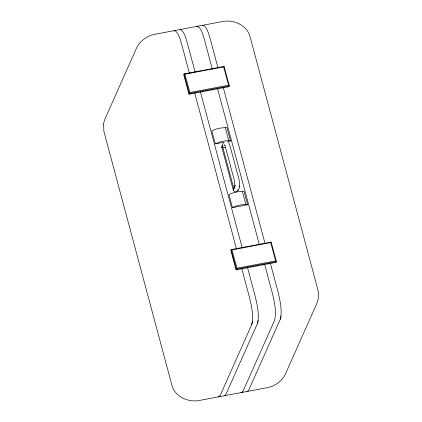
<?xml version="1.0" encoding="UTF-8"?>
<svg xmlns="http://www.w3.org/2000/svg" width="422" height="422" viewBox="0 0 422 422"><rect width="100%" height="100%" fill="white"/><g stroke="black" fill="none" stroke-linecap="round" stroke-linejoin="round"><path stroke-width="0.63" d="M218.153 396.633L218.928 396.775L220.157 395.541L251.728 324.629C253.923 315.862 251.565 306.641 249.655 298.016L241.817 268.761M224.636 395.699L225.87 394.464L257.441 323.558C259.635 314.791 257.278 305.565 255.368 296.946L247.361 267.052M247.487 391.405L248.716 390.171L280.287 319.259C282.482 310.492 280.124 301.271 278.214 292.646L270.375 263.391M234.943 185.933L235.028 185.48L234.875 186.271L234.447 180.753L225.575 147.61M239.575 186.44L239.68 183.575L238.873 178.944L230.148 146.381L228.534 142.552M223.391 143.063L221.914 146.387L221.867 147.42L233.371 190.364C235.803 194.626 239.601 189.404 239.58 186.397M239.485 186.883L239.659 185.986M233.419 189.33L233.371 190.364L234.97 185.78M237.897 190.538L237.939 189.504M251.728 324.629L252.451 321.485M257.441 323.558L258.158 320.409M280.287 319.259L281.005 316.115M224.103 66.381L184.05 73.913L189.299 93.494L229.352 85.961L224.114 66.344L223.639 66.919L184.862 74.214L184.071 73.887L183.734 74.631L188.977 94.211L229.03 86.679L229.357 85.924L228.55 85.244L189.963 92.497L188.977 94.211M271.172 242.059L231.119 249.592L236.362 269.173L276.415 261.64L271.167 242.028L270.708 242.597L231.931 249.893L231.14 249.566L230.797 250.309L236.046 269.89L276.099 262.357L276.426 261.603L275.613 260.923L237.032 268.176L236.046 269.89M225.839 147.442C224.599 147.995 222.869 147.468 222.457 146.096L221.867 147.42L222.083 147.911M221.914 146.387L222.558 145.516M234.004 188.006L234.263 187.532M218.928 396.775L219.746 395.952M240.999 392.333L241.774 392.476L242.592 391.653M230.586 140.995L226.978 127.724C221.893 127.481 216.37 128.473 211.865 130.846L215.352 143.86C219.857 141.486 225.38 140.494 230.459 140.737L230.586 140.995L227.411 141.592M232.438 207.624C236.942 205.25 242.465 204.259 247.545 204.501L247.667 204.76L232.438 207.624L228.951 194.611C233.456 192.237 238.979 191.245 244.058 191.493L247.667 204.76M173.843 30.964L175.288 30.737C179.16 34.087 180.104 39.615 181.671 44.263L189.51 73.518M196.689 26.665L198.134 26.444C202.006 29.788 202.95 35.321 204.517 39.963L212.356 69.219M202.402 25.594L203.847 25.367C207.719 28.717 208.663 34.245 210.23 38.893L217.894 67.509M241.774 392.476L243.003 391.241L274.574 320.335C276.774 311.568 274.411 302.342 272.501 293.723L264.663 264.467M215.352 143.86L224.24 142.188M180.226 29.524L181.001 29.667C184.873 33.011 185.817 38.544 187.384 43.186L195.048 71.803M225.348 145.421L224.404 144.83L225.221 146.434M184.82 74.056L189.963 92.497M231.884 249.734L237.032 268.176M223.639 66.919L228.55 85.244M270.708 242.597L275.613 260.923M223.349 87.86L264.926 243.04M217.467 88.298L259.382 244.749M225.242 127.565L228.729 140.579M242.323 191.33L245.81 204.343M222.457 146.096L233.962 189.04M200.334 91.521L242.249 247.972M194.79 93.23L236.536 249.049M103.606 124.073L103.891 131.374L171.881 385.133C174.872 396.622 187.816 402.514 198.936 400.536L267.474 387.644C274.806 386.151 281.437 381.477 285.035 374.889L316.606 303.977C318.71 299.852 318.747 295.115 318.109 290.626L250.119 36.867C247.128 25.378 234.184 19.486 223.064 21.464L154.526 34.356C147.194 35.849 140.563 40.523 136.965 47.111L105.394 118.023L104.218 120.987L103.606 124.073"/></g></svg>
